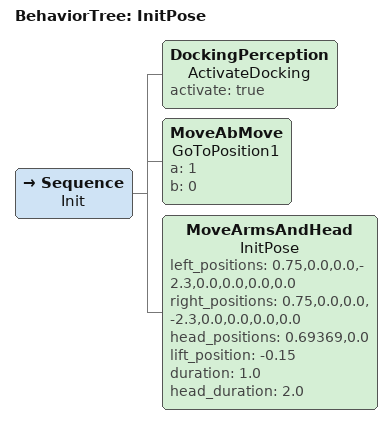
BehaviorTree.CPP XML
<?xml version="1.0" encoding="UTF-8"?>
<root BTCPP_format="3" main_tree_to_execute="InitPose">
  <BehaviorTree ID="InitPose">
    <Sequence name="Init">

      <DockingPerception name="ActivateDocking"
        activate="true"/>

      <MoveAbMove name="GoToPosition1" a="1" b="0"/>

      <MoveArmsAndHead name="InitPose"
        left_positions="0.75,0.0,0.0,-2.3,0.0,0.0,0.0,0.0"
        right_positions="0.75,0.0,0.0,-2.3,0.0,0.0,0.0,0.0"
        head_positions="0.69369,0.0"
        lift_position="-0.15"
        duration="1.0"
        head_duration="2.0"/>

    </Sequence>
  </BehaviorTree>

</root>
